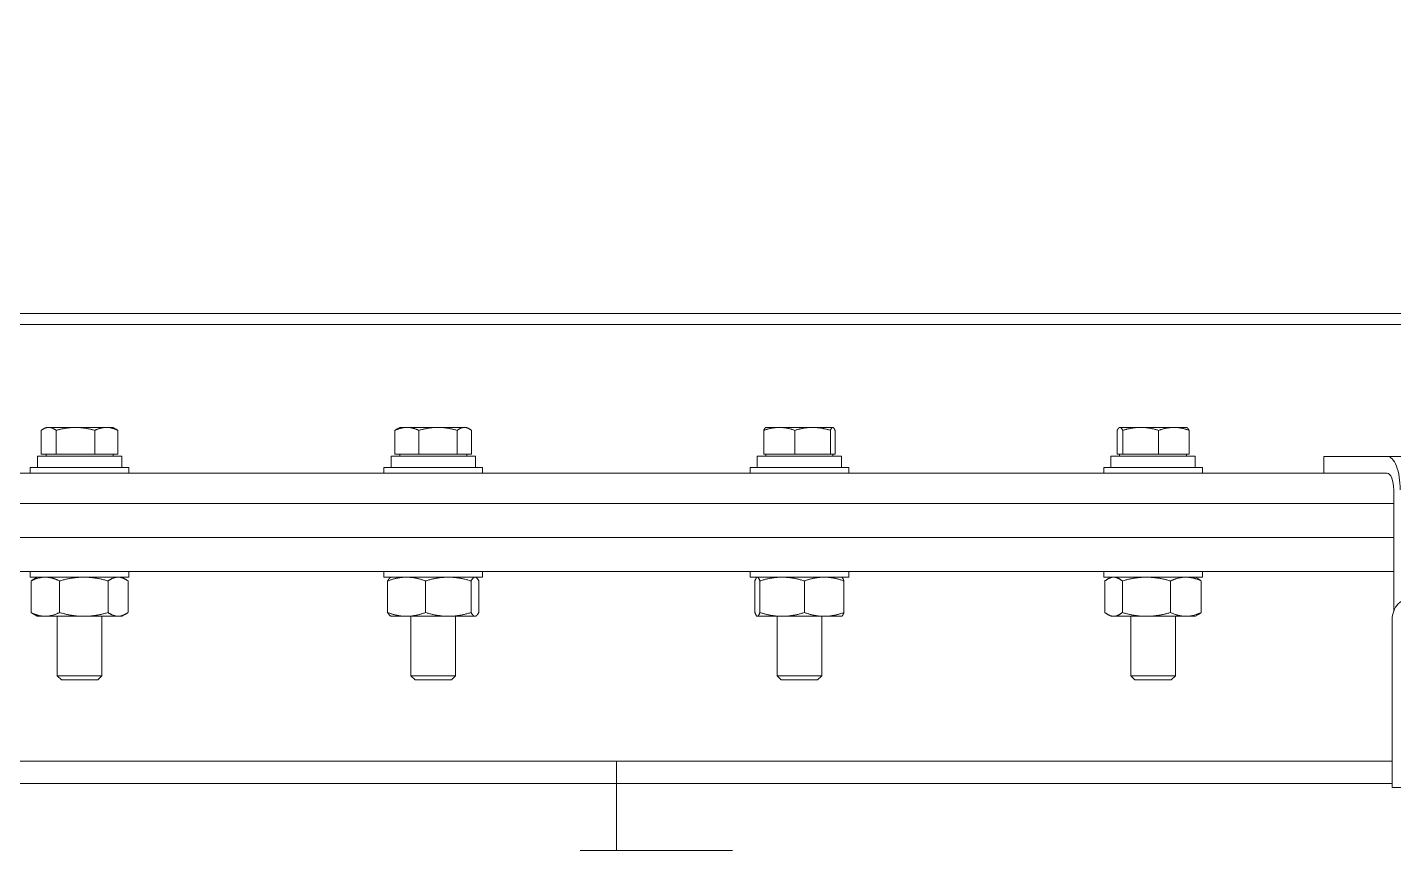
# Model space of a CAD drawing. Header units: inches. Extents: x 12 to 318, y 5 to 204.
# Drawn here: x 235.31 to 250.59, y 87.92 to 97.13 of the extents above; entities that cross this region are included whole.
import ezdxf

# ---------------------------------------------------------------- set-up
doc = ezdxf.new("R2010")
doc.units = ezdxf.units.IN
doc.header["$LTSCALE"] = 9.5
doc.header["$MEASUREMENT"] = 0
doc.layers.add('Visible', color=7, linetype='Continuous', lineweight=18)

msp = doc.modelspace()

# ---------------------------------------------------------------- linework, layer by layer
at = {"layer": 'Visible'}
for p, q in [((227.892483, 93.929298), (250.842632, 93.929298)), ((227.607483, 93.804298), (250.838229, 93.804298)), ((235.459217, 92.357294), (235.459217, 92.6218)), ((235.514137, 92.655294), (235.481305, 92.636338)), ((235.544326, 92.655294), (235.514137, 92.655294)), ((235.844394, 92.655294), (235.544326, 92.655294)), ((235.629434, 92.357294), (235.629434, 92.6218)), ((236.189205, 92.655294), (235.844394, 92.655294)), ((236.059354, 92.357294), (236.059354, 92.6218)), ((236.264137, 92.655294), (236.189205, 92.655294)), ((236.264137, 92.655294), (236.296969, 92.636338)), ((236.319056, 92.357294), (236.319056, 92.6218)), ((239.416211, 92.357294), (239.416211, 92.6218)), ((239.469853, 92.655294), (239.440822, 92.638532)), ((239.549945, 92.655294), (239.469853, 92.655294)), ((239.897999, 92.655294), (239.549945, 92.655294)), ((239.683678, 92.357294), (239.683678, 92.6218)), ((240.192908, 92.655294), (239.897999, 92.655294)), ((240.11232, 92.357294), (240.11232, 92.6218)), ((240.219853, 92.655294), (240.192908, 92.655294)), ((240.219853, 92.655294), (240.248885, 92.638532)), ((240.273496, 92.357294), (240.273496, 92.6218)), ((243.541959, 92.357294), (243.541959, 92.6218)), ((243.565113, 92.655294), (243.562415, 92.653736)), ((243.715204, 92.655294), (243.565113, 92.655294)), ((244.087525, 92.655294), (243.715204, 92.655294)), ((243.888448, 92.357294), (243.888448, 92.6218)), ((244.312434, 92.655294), (244.087525, 92.655294)), ((244.286602, 92.357294), (244.286602, 92.6218)), ((244.315113, 92.655294), (244.312434, 92.655294)), ((244.315113, 92.655294), (244.317811, 92.653736)), ((244.338266, 92.357294), (244.338266, 92.6218)), ((247.493931, 92.357294), (247.493931, 92.6218)), ((247.520829, 92.655294), (247.517006, 92.653086)), ((247.524614, 92.655294), (247.520829, 92.655294)), ((247.756247, 92.655294), (247.524614, 92.655294)), ((247.555298, 92.357294), (247.555298, 92.6218)), ((248.127462, 92.655294), (247.756247, 92.655294)), ((247.957197, 92.357294), (247.957197, 92.6218)), ((248.270829, 92.655294), (248.127462, 92.655294)), ((248.270829, 92.655294), (248.274653, 92.653086)), ((248.297728, 92.357294), (248.297728, 92.6218)), ((235.417786, 92.33229), (236.360488, 92.33229)), ((235.417786, 92.20729), (235.417786, 92.33229)), ((235.544326, 92.357294), (235.459217, 92.357294)), ((235.514137, 92.357294), (235.514137, 92.33229)), ((235.629434, 92.357294), (235.544326, 92.357294)), ((235.844394, 92.357294), (235.629434, 92.357294)), ((236.059354, 92.357294), (235.844394, 92.357294)), ((236.189205, 92.357294), (236.059354, 92.357294)), ((236.319056, 92.357294), (236.189205, 92.357294)), ((236.264137, 92.357294), (236.264137, 92.33229)), ((236.360488, 92.20729), (236.360488, 92.33229)), ((239.373502, 92.33229), (240.316204, 92.33229)), ((239.373502, 92.20729), (239.373502, 92.33229)), ((239.549945, 92.357294), (239.416211, 92.357294)), ((239.469853, 92.357294), (239.469853, 92.33229)), ((239.683678, 92.357294), (239.549945, 92.357294)), ((239.897999, 92.357294), (239.683678, 92.357294)), ((240.11232, 92.357294), (239.897999, 92.357294)), ((240.192908, 92.357294), (240.11232, 92.357294)), ((240.273496, 92.357294), (240.192908, 92.357294)), ((240.219853, 92.357294), (240.219853, 92.33229)), ((240.316204, 92.20729), (240.316204, 92.33229)), ((243.468762, 92.33229), (244.411464, 92.33229)), ((243.468762, 92.20729), (243.468762, 92.33229)), ((243.715204, 92.357294), (243.541959, 92.357294)), ((243.565113, 92.357294), (243.565113, 92.33229)), ((243.888448, 92.357294), (243.715204, 92.357294)), ((244.087525, 92.357294), (243.888448, 92.357294)), ((244.286602, 92.357294), (244.087525, 92.357294)), ((244.312434, 92.357294), (244.286602, 92.357294)), ((244.338266, 92.357294), (244.312434, 92.357294)), ((244.315113, 92.357294), (244.315113, 92.33229)), ((244.411464, 92.20729), (244.411464, 92.33229)), ((247.424526, 92.20729), (247.424526, 92.33229)), ((247.424526, 92.33229), (248.36718, 92.33229)), ((247.524614, 92.357294), (247.493931, 92.357294)), ((247.520829, 92.357294), (247.520829, 92.33229)), ((247.555298, 92.357294), (247.524614, 92.357294)), ((247.756247, 92.357294), (247.555298, 92.357294)), ((247.957197, 92.357294), (247.756247, 92.357294)), ((248.127462, 92.357294), (247.957197, 92.357294)), ((248.297728, 92.357294), (248.127462, 92.357294)), ((248.270829, 92.357294), (248.270829, 92.33229)), ((248.36718, 92.20729), (248.36718, 92.33229)), ((250.51279, 92.331798), (249.805175, 92.331798)), ((249.805175, 92.144298), (249.805175, 92.331798)), ((250.51279, 92.331798), (253.274837, 92.331798)), ((225.487483, 92.144298), (250.466272, 92.144298)), ((236.440318, 92.20729), (235.337956, 92.20729)), ((235.337956, 92.20729), (235.337956, 92.144298)), ((236.440318, 92.20729), (236.440318, 92.144298)), ((240.396035, 92.20729), (239.293672, 92.20729)), ((239.293672, 92.20729), (239.293672, 92.144298)), ((240.396035, 92.20729), (240.396035, 92.144298)), ((244.491294, 92.20729), (243.388932, 92.20729)), ((243.388932, 92.20729), (243.388932, 92.144298)), ((244.491294, 92.20729), (244.491294, 92.144298)), ((248.44701, 92.20729), (247.344648, 92.20729)), ((247.344648, 92.20729), (247.344648, 92.144298)), ((248.44701, 92.20729), (248.44701, 92.144298)), ((250.466272, 92.144298), (250.51279, 92.144298)), ((250.585973, 91.956798), (250.585973, 90.599529)), ((225.362483, 91.804298), (250.585973, 91.804298)), ((250.585973, 91.804298), (225.362483, 91.804298)), ((250.585973, 91.424298), (225.362483, 91.424298)), ((225.362483, 91.424298), (250.585973, 91.424298)), ((250.585973, 91.044298), (225.487483, 91.044298)), ((235.337956, 91.044298), (235.337956, 90.981306)), ((236.440318, 90.981306), (235.337956, 90.981306)), ((235.346455, 90.586002), (235.346455, 90.939109)), ((235.416696, 90.981306), (235.371403, 90.955156)), ((235.665996, 90.586002), (235.665996, 90.939109)), ((236.208677, 90.586002), (236.208677, 90.939109)), ((236.361578, 90.981306), (236.40687, 90.955156)), ((236.431818, 90.586002), (236.431818, 90.939109)), ((236.440318, 91.044298), (236.440318, 90.981306)), ((239.293672, 91.044298), (239.293672, 90.981306)), ((240.396035, 90.981306), (239.293672, 90.981306)), ((239.335068, 90.586002), (239.335068, 90.939109)), ((239.372412, 90.981306), (239.366331, 90.977794)), ((239.758157, 90.586002), (239.758157, 90.939109)), ((240.267942, 90.586002), (240.267942, 90.939109)), ((240.317294, 90.981306), (240.323376, 90.977794)), ((240.354638, 90.586002), (240.354638, 90.939109)), ((240.396035, 91.044298), (240.396035, 90.981306)), ((243.388932, 91.044298), (243.388932, 90.981306)), ((244.491294, 90.981306), (243.388932, 90.981306)), ((243.442309, 90.586002), (243.442309, 90.939109)), ((243.467672, 90.981306), (243.465194, 90.979875)), ((243.497965, 90.586002), (243.497965, 90.939109)), ((243.995769, 90.586002), (243.995769, 90.939109)), ((244.412554, 90.981306), (244.415032, 90.979875)), ((244.437917, 90.586002), (244.437917, 90.939109)), ((244.491294, 91.044298), (244.491294, 90.981306)), ((247.344648, 91.044298), (247.344648, 90.981306)), ((248.44701, 90.981306), (247.344648, 90.981306)), ((247.357235, 90.586002), (247.357235, 90.939109)), ((247.423388, 90.981306), (247.390264, 90.962181)), ((247.551451, 90.586002), (247.551451, 90.939109)), ((248.090045, 90.586002), (248.090045, 90.939109)), ((248.36827, 90.981306), (248.401395, 90.962181)), ((248.434424, 90.586002), (248.434424, 90.939109)), ((248.44701, 91.044298), (248.44701, 90.981306)), ((235.416696, 90.543806), (235.371403, 90.569955)), ((235.416696, 90.543806), (235.506225, 90.543806)), ((235.506225, 90.543806), (235.937336, 90.543806)), ((235.639137, 90.543806), (235.639137, 89.879484)), ((235.937336, 90.543806), (236.320247, 90.543806)), ((236.139137, 90.543806), (236.139137, 89.879484)), ((236.320247, 90.543806), (236.361578, 90.543806)), ((236.361578, 90.543806), (236.40687, 90.569955)), ((239.372412, 90.543806), (239.366331, 90.547317)), ((239.372412, 90.543806), (239.546613, 90.543806)), ((239.546613, 90.543806), (240.013049, 90.543806)), ((239.594853, 90.543806), (239.594853, 89.879484)), ((240.013049, 90.543806), (240.31129, 90.543806)), ((240.094853, 90.543806), (240.094853, 89.879484)), ((240.31129, 90.543806), (240.317294, 90.543806)), ((240.317294, 90.543806), (240.323376, 90.547317)), ((243.467672, 90.543806), (243.465194, 90.545236)), ((243.467672, 90.543806), (243.470137, 90.543806)), ((243.470137, 90.543806), (243.746867, 90.543806)), ((243.690113, 90.543806), (243.690113, 89.879484)), ((243.746867, 90.543806), (244.216843, 90.543806)), ((244.190113, 90.543806), (244.190113, 89.879484)), ((244.216843, 90.543806), (244.412554, 90.543806)), ((244.412554, 90.543806), (244.415032, 90.545236)), ((247.423388, 90.543806), (247.390264, 90.56293)), ((247.423388, 90.543806), (247.454343, 90.543806)), ((247.454343, 90.543806), (247.820748, 90.543806)), ((247.645829, 90.543806), (247.645829, 89.879484)), ((247.820748, 90.543806), (248.262235, 90.543806)), ((248.145829, 90.543806), (248.145829, 89.879484)), ((248.262235, 90.543806), (248.36827, 90.543806)), ((248.36827, 90.543806), (248.401395, 90.56293)), ((250.56939, 88.631355), (250.56939, 90.506355)), ((235.639137, 89.879484), (236.139137, 89.879484)), ((235.686322, 89.83229), (235.639137, 89.879484)), ((236.091952, 89.83229), (236.139137, 89.879484)), ((239.594853, 89.879484), (240.094853, 89.879484)), ((239.642038, 89.83229), (239.594853, 89.879484)), ((240.047668, 89.83229), (240.094853, 89.879484)), ((243.690113, 89.879484), (244.190113, 89.879484)), ((243.737298, 89.83229), (243.690113, 89.879484)), ((244.142928, 89.83229), (244.190113, 89.879484)), ((247.645829, 89.879484), (248.145829, 89.879484)), ((247.693014, 89.83229), (247.645829, 89.879484)), ((248.098644, 89.83229), (248.145829, 89.879484)), ((236.091952, 89.83229), (235.686322, 89.83229)), ((240.047668, 89.83229), (239.642038, 89.83229)), ((244.142928, 89.83229), (243.737298, 89.83229)), ((248.098644, 89.83229), (247.693014, 89.83229)), ((250.56939, 88.924298), (227.107483, 88.924298)), ((241.892482, 88.674298), (241.892482, 88.924298)), ((241.892484, 88.924298), (241.892484, 88.674298)), ((241.892482, 88.674298), (227.392483, 88.674298)), ((241.892482, 87.924298), (241.892482, 88.674298)), ((241.892484, 88.674298), (241.892484, 87.924298)), ((250.56939, 88.674298), (241.892484, 88.674298)), ((251.008492, 88.631355), (250.56939, 88.631355)), ((243.19054, 87.924298), (241.489613, 87.924298))]:
    msp.add_line(p, q, dxfattribs=at)
msp.add_arc((241.892483, 70.782078), 28.192219, 62.5561831, 81.9687755, dxfattribs=at)
for centre, major_axis, ratio, start_param, end_param in [((250.51279, 91.956798), (0, 0.375), 0.390312582, 4.71238898, 6.283185307), ((250.51279, 91.956798), (0, 0.1875), 0.390312582, 4.71238898, 6.283185307), ((250.799561, 90.506355), (0, 0.25), 0.920682404, 0, 1.570796327)]:
    msp.add_ellipse(centre, major_axis=major_axis, ratio=ratio, start_param=start_param, end_param=end_param, dxfattribs=at)
for points, weights in [([(235.544326, 92.655294), (235.504827, 92.655294), (235.459217, 92.6218)], [1, 1.0379548493, 1]), ([(235.629434, 92.6218), (235.583825, 92.655294), (235.544326, 92.655294)], [1, 1.0379548493, 1]), ([(235.844394, 92.655294), (235.744631, 92.655294), (235.629434, 92.6218)], [1, 1.0379548493, 1]), ([(236.059354, 92.6218), (235.944157, 92.655294), (235.844394, 92.655294)], [1, 1.0379548493, 1]), ([(236.189205, 92.655294), (236.128941, 92.655294), (236.059354, 92.6218)], [1, 1.0379548493, 1]), ([(236.319056, 92.6218), (236.249469, 92.655294), (236.189205, 92.655294)], [1, 1.0379548493, 1]), ([(236.296969, 92.636338), (236.307682, 92.630153), (236.319056, 92.6218)], [1.01394334662, 1.00920328344, 1]), ([(239.549945, 92.655294), (239.487879, 92.655294), (239.416211, 92.6218)], [1, 1.0379548493, 1]), ([(239.416211, 92.6218), (239.428943, 92.631674), (239.440822, 92.638532)], [1, 1.01089719788, 1.01553701765]), ([(239.683678, 92.6218), (239.61201, 92.655294), (239.549945, 92.655294)], [1, 1.0379548493, 1]), ([(239.897999, 92.655294), (239.798532, 92.655294), (239.683678, 92.6218)], [1, 1.0379548493, 1]), ([(240.11232, 92.6218), (239.997466, 92.655294), (239.897999, 92.655294)], [1, 1.0379548493, 1]), ([(240.192908, 92.655294), (240.155507, 92.655294), (240.11232, 92.6218)], [1, 1.0379548493, 1]), ([(240.273496, 92.6218), (240.230309, 92.655294), (240.192908, 92.655294)], [1, 1.0379548493, 1]), ([(243.715204, 92.655294), (243.634801, 92.655294), (243.541959, 92.6218)], [1, 1.0379548493, 1]), ([(243.541959, 92.6218), (243.552885, 92.648234), (243.562415, 92.653736)], [1, 1.02971695473, 1.0128998083]), ([(243.888448, 92.6218), (243.795607, 92.655294), (243.715204, 92.655294)], [1, 1.0379548493, 1]), ([(244.087525, 92.655294), (243.995133, 92.655294), (243.888448, 92.6218)], [1, 1.0379548493, 1]), ([(244.286602, 92.6218), (244.179917, 92.655294), (244.087525, 92.655294)], [1, 1.0379548493, 1]), ([(244.312434, 92.655294), (244.300445, 92.655294), (244.286602, 92.6218)], [1, 1.0379548493, 1]), ([(244.338266, 92.6218), (244.324423, 92.655294), (244.312434, 92.655294)], [1, 1.0379548493, 1]), ([(247.524614, 92.655294), (247.510374, 92.655294), (247.493931, 92.6218)], [1, 1.0379548493, 1]), ([(247.555298, 92.6218), (247.538855, 92.655294), (247.524614, 92.655294)], [1, 1.0379548493, 1]), ([(247.756247, 92.655294), (247.662986, 92.655294), (247.555298, 92.6218)], [1, 1.0379548493, 1]), ([(247.957197, 92.6218), (247.849508, 92.655294), (247.756247, 92.655294)], [1, 1.0379548493, 1]), ([(248.127462, 92.655294), (248.048442, 92.655294), (247.957197, 92.6218)], [1, 1.0379548493, 1]), ([(248.297728, 92.6218), (248.206483, 92.655294), (248.127462, 92.655294)], [1, 1.0379548493, 1]), ([(248.274653, 92.653086), (248.28542, 92.64687), (248.297728, 92.6218)], [1.01455353314, 1.02814006989, 1]), ([(235.506225, 90.981306), (235.432076, 90.981306), (235.346455, 90.939109)], [1, 1.0379548493, 1]), ([(235.346455, 90.939109), (235.359255, 90.948142), (235.371403, 90.955156)], [1, 1.00789006175, 1.01249974823]), ([(235.665996, 90.939109), (235.580375, 90.981306), (235.506225, 90.981306)], [1, 1.0379548493, 1]), ([(235.937336, 90.981306), (235.811407, 90.981306), (235.665996, 90.939109)], [1, 1.0379548493, 1]), ([(236.208677, 90.939109), (236.063266, 90.981306), (235.937336, 90.981306)], [1, 1.0379548493, 1]), ([(236.320247, 90.981306), (236.268467, 90.981306), (236.208677, 90.939109)], [1, 1.0379548493, 1]), ([(236.431818, 90.939109), (236.372028, 90.981306), (236.320247, 90.981306)], [1, 1.0379548493, 1]), ([(239.546613, 90.981306), (239.448435, 90.981306), (239.335068, 90.939109)], [1, 1.0379548493, 1]), ([(239.335068, 90.939109), (239.351722, 90.96936), (239.366331, 90.977794)], [1, 1.02692102504, 1.01565237985]), ([(239.758157, 90.939109), (239.644791, 90.981306), (239.546613, 90.981306)], [1, 1.0379548493, 1]), ([(240.013049, 90.981306), (239.894753, 90.981306), (239.758157, 90.939109)], [1, 1.0379548493, 1]), ([(240.267942, 90.939109), (240.131345, 90.981306), (240.013049, 90.981306)], [1, 1.0379548493, 1]), ([(240.31129, 90.981306), (240.291172, 90.981306), (240.267942, 90.939109)], [1, 1.0379548493, 1]), ([(240.354638, 90.939109), (240.331408, 90.981306), (240.31129, 90.981306)], [1, 1.0379548493, 1]), ([(243.470137, 90.981306), (243.457222, 90.981306), (243.442309, 90.939109)], [1, 1.0379548493, 1]), ([(243.497965, 90.939109), (243.483052, 90.981306), (243.470137, 90.981306)], [1, 1.0379548493, 1]), ([(243.746867, 90.981306), (243.631351, 90.981306), (243.497965, 90.939109)], [1, 1.0379548493, 1]), ([(243.995769, 90.939109), (243.862383, 90.981306), (243.746867, 90.981306)], [1, 1.0379548493, 1]), ([(244.216843, 90.981306), (244.114242, 90.981306), (243.995769, 90.939109)], [1, 1.0379548493, 1]), ([(244.437917, 90.939109), (244.319443, 90.981306), (244.216843, 90.981306)], [1, 1.0379548493, 1]), ([(244.415032, 90.979875), (244.425682, 90.973726), (244.437917, 90.939109)], [1.01145423084, 1.03092610004, 1]), ([(247.454343, 90.981306), (247.409275, 90.981306), (247.357235, 90.939109)], [1, 1.0379548493, 1]), ([(247.551451, 90.939109), (247.499411, 90.981306), (247.454343, 90.981306)], [1, 1.0379548493, 1]), ([(247.820748, 90.981306), (247.695767, 90.981306), (247.551451, 90.939109)], [1, 1.0379548493, 1]), ([(248.090045, 90.939109), (247.945729, 90.981306), (247.820748, 90.981306)], [1, 1.0379548493, 1]), ([(248.262235, 90.981306), (248.182321, 90.981306), (248.090045, 90.939109)], [1, 1.0379548493, 1]), ([(248.434424, 90.939109), (248.342148, 90.981306), (248.262235, 90.981306)], [1, 1.0379548493, 1]), ([(248.401395, 90.962181), (248.417282, 90.953009), (248.434424, 90.939109)], [1.01655158983, 1.01219243404, 1]), ([(235.371403, 90.569955), (235.359255, 90.576969), (235.346455, 90.586002)], [1.01249974823, 1.00789006175, 1]), ([(235.346455, 90.586002), (235.432076, 90.543806), (235.506225, 90.543806)], [1, 1.0379548493, 1]), ([(235.506225, 90.543806), (235.580375, 90.543806), (235.665996, 90.586002)], [1, 1.0379548493, 1]), ([(235.665996, 90.586002), (235.811407, 90.543806), (235.937336, 90.543806)], [1, 1.0379548493, 1]), ([(235.937336, 90.543806), (236.063266, 90.543806), (236.208677, 90.586002)], [1, 1.0379548493, 1]), ([(236.208677, 90.586002), (236.268467, 90.543806), (236.320247, 90.543806)], [1, 1.0379548493, 1]), ([(236.320247, 90.543806), (236.372028, 90.543806), (236.431818, 90.586002)], [1, 1.0379548493, 1]), ([(239.366331, 90.547317), (239.351722, 90.555751), (239.335068, 90.586002)], [1.01565237985, 1.02692102504, 1]), ([(239.335068, 90.586002), (239.448435, 90.543806), (239.546613, 90.543806)], [1, 1.0379548493, 1]), ([(239.546613, 90.543806), (239.644791, 90.543806), (239.758157, 90.586002)], [1, 1.0379548493, 1]), ([(239.758157, 90.586002), (239.894753, 90.543806), (240.013049, 90.543806)], [1, 1.0379548493, 1]), ([(240.013049, 90.543806), (240.131345, 90.543806), (240.267942, 90.586002)], [1, 1.0379548493, 1]), ([(240.267942, 90.586002), (240.291172, 90.543806), (240.31129, 90.543806)], [1, 1.0379548493, 1]), ([(240.31129, 90.543806), (240.331408, 90.543806), (240.354638, 90.586002)], [1, 1.0379548493, 1]), ([(243.442309, 90.586002), (243.457222, 90.543806), (243.470137, 90.543806)], [1, 1.0379548493, 1]), ([(243.470137, 90.543806), (243.483052, 90.543806), (243.497965, 90.586002)], [1, 1.0379548493, 1]), ([(243.497965, 90.586002), (243.631351, 90.543806), (243.746867, 90.543806)], [1, 1.0379548493, 1]), ([(243.746867, 90.543806), (243.862383, 90.543806), (243.995769, 90.586002)], [1, 1.0379548493, 1]), ([(243.995769, 90.586002), (244.114242, 90.543806), (244.216843, 90.543806)], [1, 1.0379548493, 1]), ([(244.216843, 90.543806), (244.319443, 90.543806), (244.437917, 90.586002)], [1, 1.0379548493, 1]), ([(244.437917, 90.586002), (244.425682, 90.551386), (244.415032, 90.545236)], [1, 1.03092610004, 1.01145423084]), ([(247.357235, 90.586002), (247.409275, 90.543806), (247.454343, 90.543806)], [1, 1.0379548493, 1]), ([(247.454343, 90.543806), (247.499411, 90.543806), (247.551451, 90.586002)], [1, 1.0379548493, 1]), ([(247.551451, 90.586002), (247.695767, 90.543806), (247.820748, 90.543806)], [1, 1.0379548493, 1]), ([(247.820748, 90.543806), (247.945729, 90.543806), (248.090045, 90.586002)], [1, 1.0379548493, 1]), ([(248.090045, 90.586002), (248.182321, 90.543806), (248.262235, 90.543806)], [1, 1.0379548493, 1]), ([(248.262235, 90.543806), (248.342148, 90.543806), (248.434424, 90.586002)], [1, 1.0379548493, 1]), ([(248.434424, 90.586002), (248.417282, 90.572102), (248.401395, 90.56293)], [1, 1.01219243404, 1.01655158983])]:
    msp.add_rational_spline(points, weights, degree=2, dxfattribs=at)

doc.saveas('drawing.dxf')
